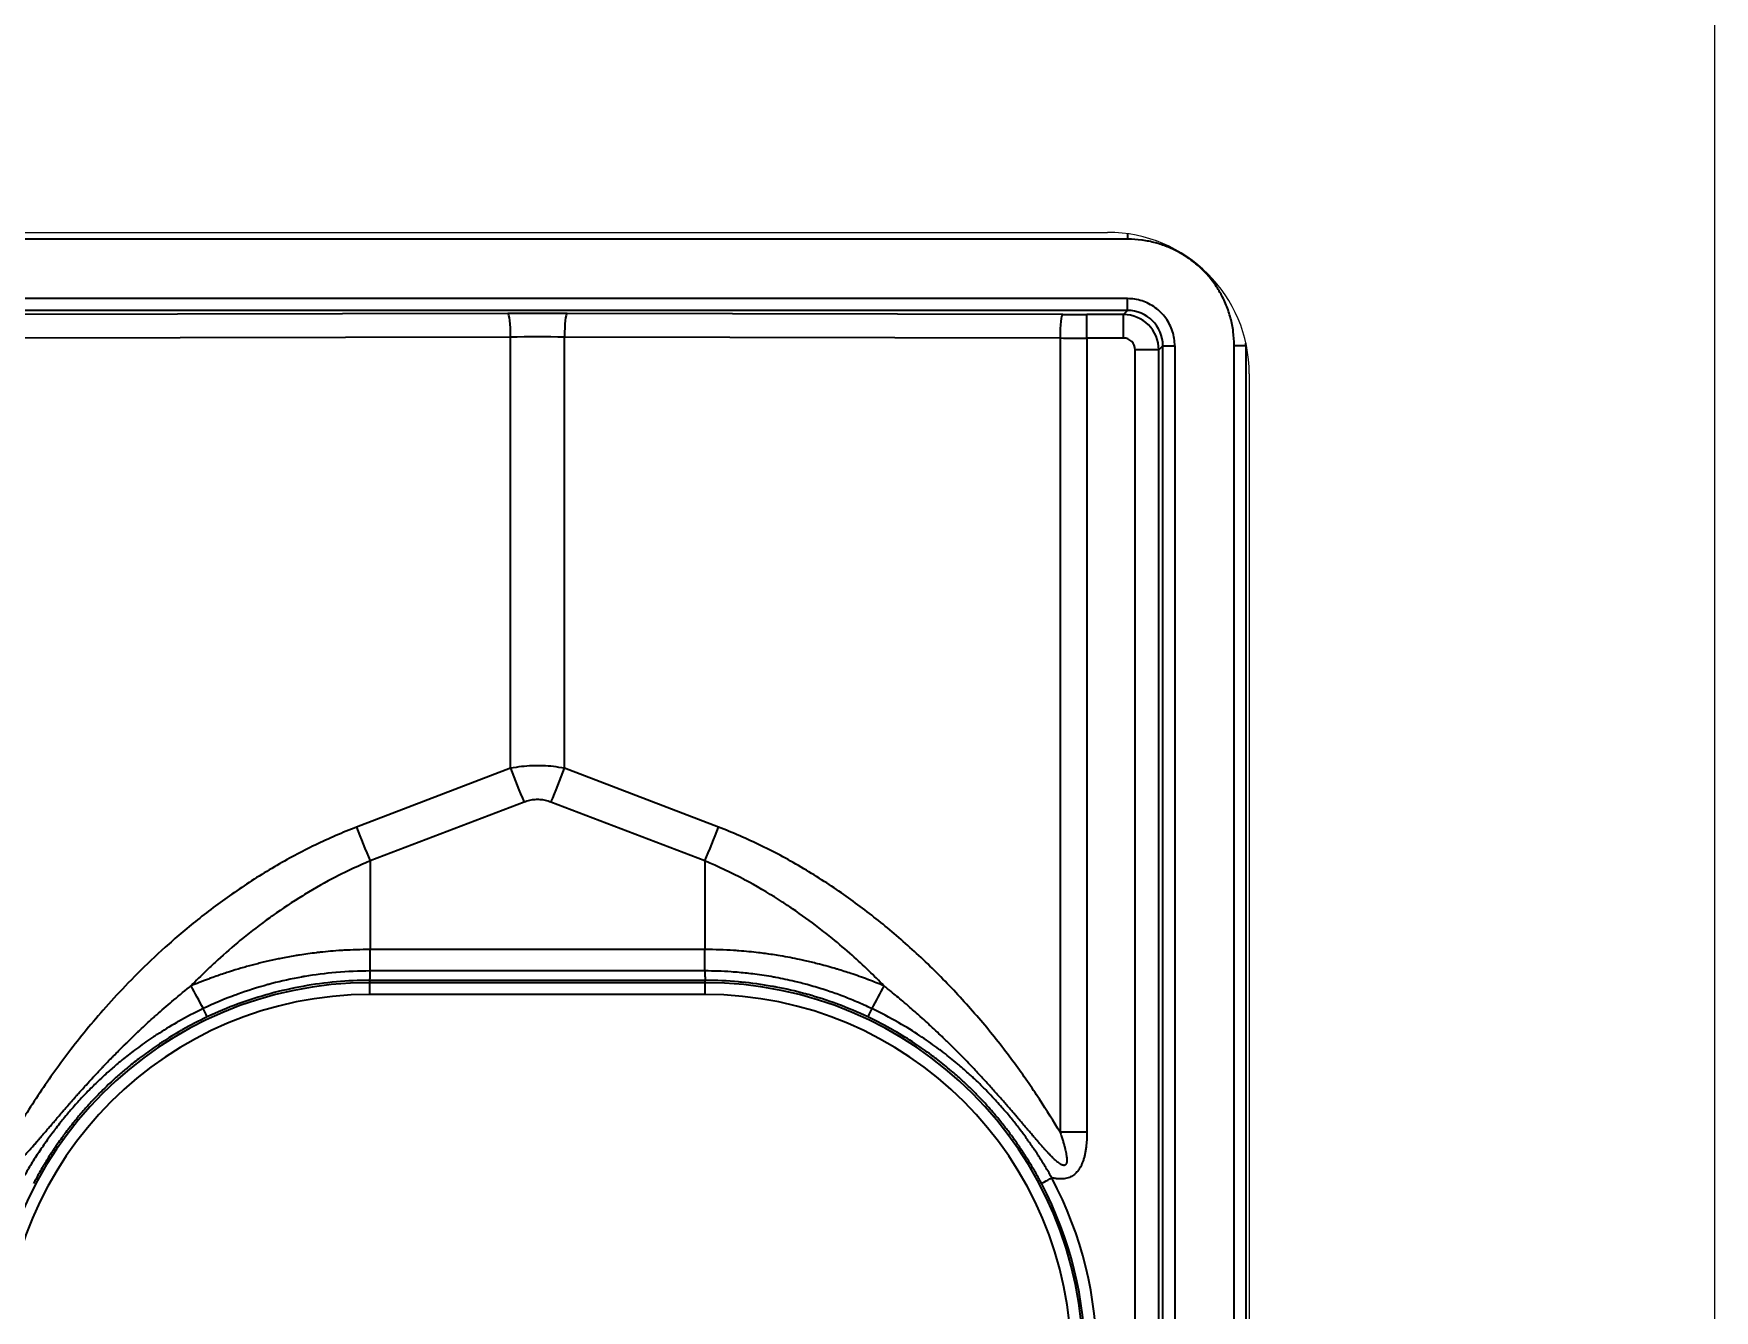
# Model space of a CAD drawing. Header units: millimetres. Extents: x 101 to 3000, y 150 to 4305.
# Drawn here: x 1072.7 to 1143.9, y 3382.3 to 3436.4 of the extents above; entities that cross this region are included whole.
import ezdxf

# ---------------------------------------------------------------- set-up
doc = ezdxf.new("R2010")
doc.units = ezdxf.units.MM
doc.header["$LTSCALE"] = 15
doc.layers.add('_Sichtbarkanten', color=7, linetype='Continuous', lineweight=25)
doc.layers.add('Sichtbar schmal (ISO)', color=7, linetype='Continuous', lineweight=35)

msp = doc.modelspace()

# ---------------------------------------------------------------- linework, layer by layer
at = {"layer": '_Sichtbarkanten'}
for p, q in [((1143.925, 3475.146), (1143.925, 2275.146)), ((1069.925, 3427.946), (1118.225, 3427.946)), ((1124.225, 3421.946), (1124.225, 2328.346))]:
    msp.add_line(p, q, dxfattribs=at)
msp.add_arc((1118.225, 3421.946), 6, 0, 90, dxfattribs=at)
at = {"layer": 'Sichtbar schmal (ISO)'}
for p, q in [((1119.084, 3427.655), (1069.066, 3427.655)), ((1119.084, 3427.655), (1119.084, 3427.884)), ((1119.067, 3425.138), (1069.083, 3425.138)), ((1119.067, 3424.638), (1069.083, 3424.638)), ((1092.82, 3424.507), (1071.829, 3424.465)), ((1116.321, 3424.465), (1095.33, 3424.507)), ((1118.893, 3424.464), (1117.348, 3424.464)), ((1117.348, 3423.469), (1117.348, 3424.464)), ((1119.067, 3424.638), (1118.893, 3424.464)), ((1118.893, 3423.469), (1118.893, 3424.464)), ((1119.067, 3424.638), (1119.067, 3425.138)), ((1092.934, 3423.512), (1071.943, 3423.47)), ((1092.934, 3405.24), (1092.934, 3423.512)), ((1116.207, 3423.47), (1095.216, 3423.512)), ((1095.216, 3405.24), (1095.216, 3423.512)), ((1116.207, 3423.47), (1116.207, 3389.825)), ((1118.893, 3423.469), (1117.348, 3423.469)), ((1117.348, 3423.469), (1117.348, 3389.825)), ((1120.567, 3423.138), (1120.393, 3422.964)), ((1120.567, 2327.155), (1120.567, 3423.138)), ((1120.567, 3423.138), (1121.066, 3423.138)), ((1121.066, 3423.138), (1121.066, 2327.155)), ((1123.584, 2327.137), (1123.584, 3423.156)), ((1123.584, 3423.156), (1124.084, 3423.156)), ((1124.084, 3423.156), (1124.099, 3423.171)), ((1124.084, 3423.156), (1124.084, 2327.137)), ((1119.352, 2972.768), (1119.393, 3422.969)), ((1120.351, 2972.763), (1120.393, 3422.964)), ((1092.934, 3405.24), (1086.414, 3402.748)), ((1101.736, 3402.748), (1095.216, 3405.24)), ((1093.505, 3403.804), (1086.985, 3401.312)), ((1101.165, 3401.312), (1094.646, 3403.804)), ((1086.985, 3401.312), (1086.985, 3397.559)), ((1101.165, 3401.312), (1101.165, 3397.559)), ((1086.985, 3396.652), (1086.985, 3397.559)), ((1101.165, 3397.559), (1086.985, 3397.559)), ((1101.165, 3396.652), (1101.165, 3397.559)), ((1086.975, 3396.155), (1086.975, 3396.253)), ((1101.175, 3396.253), (1086.975, 3396.253)), ((1101.175, 3396.155), (1086.975, 3396.155)), ((1086.975, 3395.655), (1086.975, 3396.155)), ((1101.165, 3396.652), (1086.985, 3396.652)), ((1101.175, 3396.155), (1101.175, 3396.253)), ((1101.175, 3395.655), (1101.175, 3396.155)), ((1101.175, 3395.655), (1086.975, 3395.655))]:
    msp.add_line(p, q, dxfattribs=at)
for centre, radius, start, end in [((1086.975, 3380.146), 16.009, 90, 270), ((1101.175, 3380.146), 16.009, 270, 90), ((1086.975, 3380.146), 15.509, 90, 270), ((1101.175, 3380.146), 15.509, 270, 90)]:
    msp.add_arc(centre, radius, start, end, dxfattribs=at)
for centre, major_axis, ratio, start_param, end_param in [((1094.075, 3424.316), (-10.997, 0), 0.017452, 4.597992, 4.826786), ((1092.82, 3423.507), (-0.002, 1), 0.11413, 4.717362, 6.265617), ((1095.33, 3423.507), (0.002, 1), 0.11413, 0.017568, 1.565823), ((1116.321, 3423.465), (0.002, 1), 0.11413, 0.017568, 1.565823), ((1117.348, 3424.621), (-8.998, 0), 0.017452, 1.456401, 1.570795), ((1118.893, 3422.964), (-0.971, 1.143), 0.999883, 4.008053, 5.578591), ((1119.066, 3423.137), (1.06, 1.062), 0.999375, 5.497067, 7.067391), ((1094.075, 3423.316), (-9.997, 0), 0.01972, 4.597986, 4.826791), ((1117.348, 3423.621), (-9.998, 0), 0.015185, 1.456405, 1.570796), ((1118.893, 3422.969), (0.172, 0.469), 0.999851, 5.06346, 6.634349), ((1119.083, 3423.154), (3.536, 3.536), 0.999756, 5.497939, 5.515799), ((1119.393, 3422.964), (1, 0), 0.005236, 0.017454, 1.570797), ((1093.505, 3405.266), (1.785, -4.67), 0.108522, 4.67649, 4.988987), ((1094.646, 3405.266), (-1.785, -4.67), 0.108522, 1.294198, 1.606695), ((1086.985, 3402.774), (1.785, -4.67), 0.108522, 4.67649, 4.988987), ((1101.165, 3402.774), (-1.785, -4.67), 0.108522, 1.294199, 1.606695), ((1080.929, 3393.133), (4.738, -8.806), 0.002481, 1.789982, 1.903746), ((1086.98, 3396.753), (-0.005, -0.5), 0.011408, 0.017589, 1.3678), ((1107.222, 3393.133), (4.738, 8.806), 0.002481, 1.237848, 1.351611), ((1079.869, 3395.156), (0.214, -0.452), 0.009015, 0.017454, 1.35178), ((1108.281, 3395.156), (-0.214, -0.452), 0.009014, 4.931406, 6.265731), ((1117.348, 3389.773), (-10, 0), 0.005236, 4.712389, 4.826757), ((1115.861, 3387.888), (-0.442, -0.233), 0.00464, 0.017453, 1.568362), ((1101.175, 3380.148), (16.102, 0), 0.999985, 5.798587, 6.768244), ((1101.175, 3380.145), (16.601, 0), 0.999986, 5.798584, 6.76824)]:
    msp.add_ellipse(centre, major_axis=major_axis, ratio=ratio, start_param=start_param, end_param=end_param, dxfattribs=at)
for points, knots in [([(1123.584, 3423.156), (1123.584, 3423.352), (1123.571, 3423.546), (1123.546, 3423.74), (1123.52, 3423.933), (1123.482, 3424.126), (1123.432, 3424.316), (1123.382, 3424.504), (1123.319, 3424.688), (1123.246, 3424.867), (1123.172, 3425.046), (1123.087, 3425.22), (1122.991, 3425.389), (1122.988, 3425.394), (1122.985, 3425.399), (1122.982, 3425.404), (1122.888, 3425.567), (1122.784, 3425.723), (1122.671, 3425.873), (1122.665, 3425.88), (1122.66, 3425.887), (1122.655, 3425.894), (1122.542, 3426.041), (1122.421, 3426.181), (1122.291, 3426.312), (1122.283, 3426.321), (1122.274, 3426.329), (1122.266, 3426.337), (1122.137, 3426.466), (1122.001, 3426.587), (1121.858, 3426.699), (1121.846, 3426.708), (1121.834, 3426.717), (1121.823, 3426.726), (1121.681, 3426.835), (1121.532, 3426.935), (1121.378, 3427.027), (1121.363, 3427.036), (1121.348, 3427.044), (1121.333, 3427.053), (1121.18, 3427.141), (1121.023, 3427.22), (1120.861, 3427.289), (1120.842, 3427.298), (1120.823, 3427.306), (1120.803, 3427.314), (1120.64, 3427.381), (1120.472, 3427.439), (1120.302, 3427.487), (1120.283, 3427.493), (1120.264, 3427.498), (1120.245, 3427.503), (1120.067, 3427.55), (1119.886, 3427.587), (1119.704, 3427.612), (1119.692, 3427.614), (1119.68, 3427.615), (1119.668, 3427.617), (1119.475, 3427.642), (1119.28, 3427.655), (1119.084, 3427.655)], [0, 0, 0, 0, 0.083333, 0.083333, 0.083333, 0.166652, 0.166652, 0.166652, 0.248807, 0.248807, 0.248807, 0.330867, 0.330867, 0.330867, 0.333333, 0.333333, 0.333333, 0.41294, 0.41294, 0.41294, 0.416667, 0.416667, 0.416667, 0.495022, 0.495022, 0.495022, 0.5, 0.5, 0.5, 0.577106, 0.577106, 0.577106, 0.583333, 0.583333, 0.583333, 0.659245, 0.659245, 0.659245, 0.666667, 0.666667, 0.666667, 0.741119, 0.741119, 0.741119, 0.75, 0.75, 0.75, 0.825061, 0.825061, 0.825061, 0.833333, 0.833333, 0.833333, 0.911608, 0.911608, 0.911608, 0.916667, 0.916667, 0.916667, 1, 1, 1, 1]), ([(1121.066, 3423.138), (1121.066, 3423.241), (1121.059, 3423.343), (1121.043, 3423.445), (1121.027, 3423.547), (1121.003, 3423.649), (1120.971, 3423.75), (1120.938, 3423.85), (1120.898, 3423.949), (1120.85, 3424.043), (1120.802, 3424.137), (1120.747, 3424.227), (1120.685, 3424.312), (1120.624, 3424.397), (1120.556, 3424.477), (1120.482, 3424.551), (1120.408, 3424.625), (1120.329, 3424.693), (1120.244, 3424.754), (1120.16, 3424.816), (1120.07, 3424.871), (1119.976, 3424.919), (1119.882, 3424.967), (1119.784, 3425.008), (1119.683, 3425.04), (1119.582, 3425.073), (1119.479, 3425.097), (1119.376, 3425.114), (1119.273, 3425.13), (1119.17, 3425.138), (1119.067, 3425.138)], [0, 0, 0, 0, 0.1, 0.1, 0.1, 0.2, 0.2, 0.2, 0.3, 0.3, 0.3, 0.4, 0.4, 0.4, 0.5, 0.5, 0.5, 0.6, 0.6, 0.6, 0.7, 0.7, 0.7, 0.8, 0.8, 0.8, 0.9, 0.9, 0.9, 1, 1, 1, 1]), ([(1095.216, 3405.24), (1095.06, 3405.27), (1094.906, 3405.293), (1094.753, 3405.311), (1094.6, 3405.328), (1094.45, 3405.339), (1094.3, 3405.345), (1094.15, 3405.35), (1094, 3405.35), (1093.85, 3405.345), (1093.7, 3405.339), (1093.55, 3405.328), (1093.397, 3405.31), (1093.244, 3405.293), (1093.09, 3405.27), (1092.934, 3405.24)], [0.000001, 0.000001, 0.000001, 0.000001, 0.2, 0.2, 0.2, 0.4, 0.4, 0.4, 0.6, 0.6, 0.6, 0.8, 0.8, 0.8, 1, 1, 1, 1]), ([(1094.646, 3403.804), (1094.568, 3403.834), (1094.413, 3403.881), (1094.187, 3403.915), (1093.963, 3403.915), (1093.737, 3403.881), (1093.582, 3403.834), (1093.505, 3403.804)], [0.0000019, 0.0000019, 0.0000019, 0.0000019, 0.2, 0.4, 0.6, 0.8, 1, 1, 1, 1]), ([(1116.207, 3389.825), (1115.944, 3390.268), (1115.656, 3390.735), (1115.335, 3391.223), (1115.014, 3391.712), (1114.661, 3392.223), (1114.274, 3392.749), (1113.887, 3393.275), (1113.465, 3393.817), (1113.018, 3394.353), (1112.571, 3394.89), (1112.099, 3395.421), (1111.615, 3395.932), (1111.131, 3396.442), (1110.635, 3396.932), (1110.134, 3397.395), (1109.632, 3397.859), (1109.126, 3398.296), (1108.615, 3398.709), (1108.105, 3399.122), (1107.59, 3399.511), (1107.048, 3399.89), (1106.507, 3400.269), (1105.939, 3400.638), (1105.353, 3400.986), (1104.766, 3401.335), (1104.16, 3401.662), (1103.555, 3401.957), (1102.95, 3402.252), (1102.346, 3402.515), (1101.736, 3402.748)], [0, 0, 0, 0, 0.1, 0.1, 0.1, 0.2, 0.2, 0.2, 0.3, 0.3, 0.3, 0.4, 0.4, 0.4, 0.5, 0.5, 0.5, 0.6, 0.6, 0.6, 0.7, 0.7, 0.7, 0.8, 0.8, 0.8, 0.9, 0.9, 0.9, 1, 1, 1, 1]), ([(1086.985, 3401.312), (1086.518, 3401.118), (1086.052, 3400.901), (1085.59, 3400.665), (1085.575, 3400.657), (1085.561, 3400.65), (1085.546, 3400.642), (1085.099, 3400.412), (1084.654, 3400.163), (1084.212, 3399.893), (1084.184, 3399.876), (1084.156, 3399.859), (1084.128, 3399.841), (1083.699, 3399.578), (1083.273, 3399.296), (1082.859, 3399.001), (1082.816, 3398.971), (1082.774, 3398.94), (1082.732, 3398.91), (1082.334, 3398.624), (1081.948, 3398.326), (1081.578, 3398.024), (1081.508, 3397.966), (1081.437, 3397.909), (1081.368, 3397.851), (1081.036, 3397.573), (1080.719, 3397.293), (1080.418, 3397.016), (1080.293, 3396.9), (1080.17, 3396.784), (1080.05, 3396.669), (1079.823, 3396.451), (1079.607, 3396.236), (1079.401, 3396.023)], [0, 0, 0, 0, 0.166667, 0.166667, 0.166667, 0.171887, 0.171887, 0.171887, 0.333333, 0.333333, 0.333333, 0.343603, 0.343603, 0.343603, 0.5, 0.5, 0.5, 0.515973, 0.515973, 0.515973, 0.666667, 0.666667, 0.666667, 0.695485, 0.695485, 0.695485, 0.833333, 0.833333, 0.833333, 0.891043, 0.891043, 0.891043, 1, 1, 1, 1]), ([(1108.749, 3396.023), (1108.54, 3396.239), (1108.327, 3396.45), (1108.112, 3396.657), (1107.877, 3396.883), (1107.64, 3397.103), (1107.401, 3397.317), (1107.126, 3397.562), (1106.849, 3397.798), (1106.566, 3398.029), (1106.378, 3398.182), (1106.187, 3398.334), (1105.992, 3398.483), (1105.632, 3398.759), (1105.257, 3399.031), (1104.872, 3399.292), (1104.735, 3399.385), (1104.597, 3399.477), (1104.457, 3399.567), (1103.994, 3399.867), (1103.518, 3400.151), (1103.039, 3400.412), (1102.967, 3400.451), (1102.895, 3400.49), (1102.823, 3400.528), (1102.271, 3400.82), (1101.72, 3401.081), (1101.165, 3401.312)], [0, 0, 0, 0, 0.09557, 0.09557, 0.09557, 0.2, 0.2, 0.2, 0.320121, 0.320121, 0.320121, 0.4, 0.4, 0.4, 0.54758, 0.54758, 0.54758, 0.6, 0.6, 0.6, 0.773846, 0.773846, 0.773846, 0.8, 0.8, 0.8, 1, 1, 1, 1]), ([(1086.985, 3397.559), (1086.591, 3397.559), (1086.218, 3397.547), (1085.869, 3397.527), (1085.836, 3397.525), (1085.803, 3397.523), (1085.77, 3397.521), (1085.455, 3397.501), (1085.16, 3397.474), (1084.881, 3397.443), (1084.826, 3397.437), (1084.772, 3397.431), (1084.718, 3397.425), (1084.467, 3397.395), (1084.228, 3397.362), (1084, 3397.326), (1083.932, 3397.315), (1083.864, 3397.304), (1083.798, 3397.293), (1083.592, 3397.258), (1083.394, 3397.222), (1083.203, 3397.184), (1083.127, 3397.168), (1083.051, 3397.153), (1082.977, 3397.137), (1082.8, 3397.1), (1082.629, 3397.061), (1082.461, 3397.02), (1082.381, 3397.001), (1082.302, 3396.982), (1082.224, 3396.962), (1082.064, 3396.921), (1081.908, 3396.879), (1081.752, 3396.836), (1081.67, 3396.813), (1081.589, 3396.79), (1081.508, 3396.766), (1081.349, 3396.72), (1081.191, 3396.671), (1081.033, 3396.621), (1080.956, 3396.596), (1080.878, 3396.57), (1080.8, 3396.545), (1080.62, 3396.485), (1080.44, 3396.422), (1080.261, 3396.357), (1080.206, 3396.337), (1080.151, 3396.317), (1080.097, 3396.296), (1079.863, 3396.209), (1079.631, 3396.118), (1079.401, 3396.023)], [0, 0, 0, 0, 0.101424, 0.101424, 0.101424, 0.111111, 0.111111, 0.111111, 0.204024, 0.204024, 0.204024, 0.222222, 0.222222, 0.222222, 0.307709, 0.307709, 0.307709, 0.333333, 0.333333, 0.333333, 0.41272, 0.41272, 0.41272, 0.444444, 0.444444, 0.444444, 0.519736, 0.519736, 0.519736, 0.555556, 0.555556, 0.555556, 0.628503, 0.628503, 0.628503, 0.666667, 0.666667, 0.666667, 0.741124, 0.741124, 0.741124, 0.777778, 0.777778, 0.777778, 0.862822, 0.862822, 0.862822, 0.888889, 0.888889, 0.888889, 1, 1, 1, 1]), ([(1108.749, 3396.023), (1108.534, 3396.111), (1108.318, 3396.197), (1108.1, 3396.279), (1108.085, 3396.284), (1108.07, 3396.29), (1108.055, 3396.296), (1107.822, 3396.383), (1107.588, 3396.465), (1107.353, 3396.544), (1107.163, 3396.607), (1106.973, 3396.667), (1106.782, 3396.725), (1106.737, 3396.738), (1106.692, 3396.752), (1106.647, 3396.765), (1106.411, 3396.834), (1106.174, 3396.899), (1105.932, 3396.96), (1105.764, 3397.003), (1105.594, 3397.044), (1105.418, 3397.083), (1105.339, 3397.101), (1105.26, 3397.119), (1105.179, 3397.136), (1104.918, 3397.191), (1104.646, 3397.244), (1104.357, 3397.292), (1104.248, 3397.31), (1104.137, 3397.328), (1104.023, 3397.345), (1103.834, 3397.374), (1103.639, 3397.4), (1103.435, 3397.424), (1103.173, 3397.456), (1102.897, 3397.483), (1102.604, 3397.505), (1102.531, 3397.511), (1102.457, 3397.516), (1102.382, 3397.521), (1102.004, 3397.545), (1101.598, 3397.559), (1101.165, 3397.559)], [0, 0, 0, 0, 0.103899, 0.103899, 0.103899, 0.111111, 0.111111, 0.111111, 0.222222, 0.222222, 0.222222, 0.312072, 0.312072, 0.312072, 0.333333, 0.333333, 0.333333, 0.444444, 0.444444, 0.444444, 0.521055, 0.521055, 0.521055, 0.555556, 0.555556, 0.555556, 0.666667, 0.666667, 0.666667, 0.708591, 0.708591, 0.708591, 0.777778, 0.777778, 0.777778, 0.866775, 0.866775, 0.866775, 0.888889, 0.888889, 0.888889, 1, 1, 1, 1]), ([(1071.943, 3389.825), (1071.921, 3389.76), (1071.899, 3389.698), (1071.879, 3389.638), (1071.859, 3389.578), (1071.841, 3389.521), (1071.824, 3389.466), (1071.807, 3389.41), (1071.791, 3389.358), (1071.777, 3389.307), (1071.776, 3389.304), (1071.775, 3389.3), (1071.774, 3389.297), (1071.761, 3389.25), (1071.749, 3389.205), (1071.738, 3389.161), (1071.737, 3389.157), (1071.736, 3389.153), (1071.735, 3389.149), (1071.724, 3389.107), (1071.715, 3389.067), (1071.707, 3389.029), (1071.706, 3389.024), (1071.705, 3389.02), (1071.704, 3389.015), (1071.696, 3388.978), (1071.689, 3388.943), (1071.682, 3388.909), (1071.682, 3388.904), (1071.681, 3388.899), (1071.68, 3388.894), (1071.674, 3388.862), (1071.67, 3388.831), (1071.666, 3388.802), (1071.665, 3388.797), (1071.664, 3388.792), (1071.664, 3388.787), (1071.66, 3388.759), (1071.658, 3388.732), (1071.656, 3388.707), (1071.656, 3388.702), (1071.655, 3388.697), (1071.655, 3388.692), (1071.654, 3388.668), (1071.653, 3388.646), (1071.654, 3388.625), (1071.654, 3388.62), (1071.654, 3388.615), (1071.654, 3388.611), (1071.655, 3388.591), (1071.657, 3388.573), (1071.659, 3388.557), (1071.66, 3388.552), (1071.66, 3388.548), (1071.661, 3388.544), (1071.664, 3388.529), (1071.667, 3388.515), (1071.671, 3388.503), (1071.672, 3388.499), (1071.674, 3388.495), (1071.675, 3388.492), (1071.679, 3388.481), (1071.684, 3388.471), (1071.689, 3388.463), (1071.691, 3388.46), (1071.693, 3388.457), (1071.695, 3388.455), (1071.701, 3388.447), (1071.707, 3388.441), (1071.713, 3388.436), (1071.722, 3388.429), (1071.732, 3388.423), (1071.744, 3388.42), (1071.747, 3388.419), (1071.751, 3388.418), (1071.755, 3388.417), (1071.763, 3388.416), (1071.773, 3388.415), (1071.783, 3388.416), (1071.788, 3388.416), (1071.793, 3388.417), (1071.799, 3388.418), (1071.809, 3388.419), (1071.821, 3388.422), (1071.834, 3388.426), (1071.84, 3388.428), (1071.847, 3388.431), (1071.854, 3388.434), (1071.867, 3388.439), (1071.881, 3388.446), (1071.895, 3388.453), (1071.903, 3388.458), (1071.912, 3388.463), (1071.92, 3388.468), (1071.935, 3388.477), (1071.95, 3388.487), (1071.966, 3388.498), (1071.976, 3388.505), (1071.987, 3388.512), (1071.997, 3388.52), (1072.013, 3388.532), (1072.03, 3388.545), (1072.048, 3388.559), (1072.06, 3388.569), (1072.072, 3388.579), (1072.084, 3388.589), (1072.102, 3388.604), (1072.12, 3388.62), (1072.138, 3388.637), (1072.152, 3388.65), (1072.166, 3388.663), (1072.181, 3388.676), (1072.199, 3388.694), (1072.218, 3388.712), (1072.238, 3388.731), (1072.254, 3388.746), (1072.27, 3388.762), (1072.286, 3388.779), (1072.305, 3388.798), (1072.325, 3388.818), (1072.345, 3388.838), (1072.363, 3388.857), (1072.381, 3388.876), (1072.399, 3388.895), (1072.419, 3388.916), (1072.439, 3388.937), (1072.46, 3388.959), (1072.48, 3388.981), (1072.5, 3389.002), (1072.521, 3389.025), (1072.541, 3389.047), (1072.562, 3389.07), (1072.583, 3389.093), (1072.605, 3389.118), (1072.628, 3389.144), (1072.652, 3389.17), (1072.673, 3389.194), (1072.694, 3389.218), (1072.716, 3389.243), (1072.741, 3389.271), (1072.767, 3389.3), (1072.794, 3389.331), (1072.815, 3389.356), (1072.838, 3389.381), (1072.86, 3389.407), (1072.889, 3389.44), (1072.918, 3389.474), (1072.948, 3389.509), (1072.971, 3389.535), (1072.994, 3389.562), (1073.018, 3389.589), (1073.05, 3389.627), (1073.083, 3389.666), (1073.117, 3389.705), (1073.141, 3389.733), (1073.165, 3389.761), (1073.189, 3389.79), (1073.226, 3389.833), (1073.263, 3389.877), (1073.302, 3389.922), (1073.327, 3389.951), (1073.351, 3389.98), (1073.377, 3390.009), (1073.418, 3390.058), (1073.461, 3390.108), (1073.505, 3390.16), (1073.53, 3390.189), (1073.556, 3390.22), (1073.582, 3390.25), (1073.629, 3390.305), (1073.677, 3390.362), (1073.727, 3390.421), (1073.753, 3390.451), (1073.78, 3390.482), (1073.807, 3390.514), (1073.86, 3390.576), (1073.916, 3390.64), (1073.973, 3390.707), (1074, 3390.738), (1074.027, 3390.77), (1074.055, 3390.802), (1074.116, 3390.873), (1074.179, 3390.945), (1074.244, 3391.02), (1074.272, 3391.052), (1074.301, 3391.085), (1074.329, 3391.117), (1074.399, 3391.197), (1074.471, 3391.279), (1074.545, 3391.363), (1074.574, 3391.395), (1074.603, 3391.428), (1074.632, 3391.461), (1074.711, 3391.549), (1074.793, 3391.641), (1074.877, 3391.734), (1074.906, 3391.767), (1074.936, 3391.799), (1074.965, 3391.832), (1075.054, 3391.93), (1075.146, 3392.031), (1075.242, 3392.134), (1075.271, 3392.166), (1075.301, 3392.198), (1075.33, 3392.23), (1075.431, 3392.338), (1075.535, 3392.449), (1075.644, 3392.564), (1075.673, 3392.595), (1075.703, 3392.626), (1075.732, 3392.657), (1075.847, 3392.777), (1075.965, 3392.9), (1076.09, 3393.027), (1076.119, 3393.057), (1076.149, 3393.087), (1076.179, 3393.118), (1076.309, 3393.25), (1076.446, 3393.387), (1076.589, 3393.529), (1076.618, 3393.558), (1076.648, 3393.586), (1076.677, 3393.615), (1076.827, 3393.763), (1076.985, 3393.915), (1077.152, 3394.072), (1077.18, 3394.099), (1077.209, 3394.126), (1077.238, 3394.153), (1077.411, 3394.316), (1077.594, 3394.485), (1077.787, 3394.659), (1077.815, 3394.683), (1077.842, 3394.708), (1077.87, 3394.733), (1078.071, 3394.913), (1078.283, 3395.098), (1078.509, 3395.29), (1078.534, 3395.312), (1078.56, 3395.334), (1078.586, 3395.356), (1078.82, 3395.554), (1079.068, 3395.758), (1079.331, 3395.967), (1079.354, 3395.986), (1079.377, 3396.004), (1079.401, 3396.023)], [0, 0, 0, 0, 0.0232558, 0.0232558, 0.0232558, 0.0465116, 0.0465116, 0.0465116, 0.0697674, 0.0697674, 0.0697674, 0.0712958, 0.0712958, 0.0712958, 0.0930233, 0.0930233, 0.0930233, 0.0950612, 0.0950612, 0.0950612, 0.1162791, 0.1162791, 0.1162791, 0.1188276, 0.1188276, 0.1188276, 0.1395349, 0.1395349, 0.1395349, 0.1425934, 0.1425934, 0.1425934, 0.1627907, 0.1627907, 0.1627907, 0.1663565, 0.1663565, 0.1663565, 0.1860465, 0.1860465, 0.1860465, 0.1901189, 0.1901189, 0.1901189, 0.2093023, 0.2093023, 0.2093023, 0.2138833, 0.2138833, 0.2138833, 0.2325581, 0.2325581, 0.2325581, 0.2376573, 0.2376573, 0.2376573, 0.255814, 0.255814, 0.255814, 0.2614295, 0.2614295, 0.2614295, 0.2790698, 0.2790698, 0.2790698, 0.2852211, 0.2852211, 0.2852211, 0.3023256, 0.3023256, 0.3023256, 0.3255814, 0.3255814, 0.3255814, 0.3327005, 0.3327005, 0.3327005, 0.3488372, 0.3488372, 0.3488372, 0.3564678, 0.3564678, 0.3564678, 0.372093, 0.372093, 0.372093, 0.3802444, 0.3802444, 0.3802444, 0.3953488, 0.3953488, 0.3953488, 0.4040129, 0.4040129, 0.4040129, 0.4186047, 0.4186047, 0.4186047, 0.4277679, 0.4277679, 0.4277679, 0.4418605, 0.4418605, 0.4418605, 0.4515297, 0.4515297, 0.4515297, 0.4651163, 0.4651163, 0.4651163, 0.4753008, 0.4753008, 0.4753008, 0.4883721, 0.4883721, 0.4883721, 0.4990734, 0.4990734, 0.4990734, 0.5116279, 0.5116279, 0.5116279, 0.5228371, 0.5228371, 0.5228371, 0.5348837, 0.5348837, 0.5348837, 0.5465964, 0.5465964, 0.5465964, 0.5581395, 0.5581395, 0.5581395, 0.5703613, 0.5703613, 0.5703613, 0.5813953, 0.5813953, 0.5813953, 0.5941258, 0.5941258, 0.5941258, 0.6046512, 0.6046512, 0.6046512, 0.6178904, 0.6178904, 0.6178904, 0.627907, 0.627907, 0.627907, 0.6416562, 0.6416562, 0.6416562, 0.6511628, 0.6511628, 0.6511628, 0.6654222, 0.6654222, 0.6654222, 0.6744186, 0.6744186, 0.6744186, 0.6891857, 0.6891857, 0.6891857, 0.6976744, 0.6976744, 0.6976744, 0.7129499, 0.7129499, 0.7129499, 0.7209302, 0.7209302, 0.7209302, 0.7367142, 0.7367142, 0.7367142, 0.744186, 0.744186, 0.744186, 0.7604786, 0.7604786, 0.7604786, 0.7674419, 0.7674419, 0.7674419, 0.7842469, 0.7842469, 0.7842469, 0.7906977, 0.7906977, 0.7906977, 0.8080146, 0.8080146, 0.8080146, 0.8139535, 0.8139535, 0.8139535, 0.8317762, 0.8317762, 0.8317762, 0.8372093, 0.8372093, 0.8372093, 0.8555376, 0.8555376, 0.8555376, 0.8604651, 0.8604651, 0.8604651, 0.8793032, 0.8793032, 0.8793032, 0.8837209, 0.8837209, 0.8837209, 0.9030686, 0.9030686, 0.9030686, 0.9069767, 0.9069767, 0.9069767, 0.9268348, 0.9268348, 0.9268348, 0.9302326, 0.9302326, 0.9302326, 0.9505991, 0.9505991, 0.9505991, 0.9534884, 0.9534884, 0.9534884, 0.974368, 0.974368, 0.974368, 0.9767442, 0.9767442, 0.9767442, 0.9981205, 0.9981205, 0.9981205, 0.9999998, 0.9999998, 0.9999998, 0.9999998]), ([(1086.985, 3396.652), (1086.507, 3396.652), (1086.028, 3396.631), (1085.55, 3396.59), (1085.543, 3396.589), (1085.535, 3396.588), (1085.528, 3396.588), (1085.089, 3396.549), (1084.65, 3396.492), (1084.214, 3396.418), (1084.169, 3396.41), (1084.124, 3396.402), (1084.078, 3396.394), (1083.656, 3396.319), (1083.237, 3396.227), (1082.823, 3396.118), (1082.766, 3396.104), (1082.709, 3396.088), (1082.652, 3396.073), (1082.221, 3395.955), (1081.794, 3395.82), (1081.375, 3395.668), (1081.337, 3395.654), (1081.3, 3395.64), (1081.262, 3395.627), (1080.806, 3395.458), (1080.358, 3395.268), (1079.92, 3395.06)], [0, 0, 0, 0, 0.1969804, 0.1969804, 0.1969804, 0.2, 0.2, 0.2, 0.3811029, 0.3811029, 0.3811029, 0.4, 0.4, 0.4, 0.5758954, 0.5758954, 0.5758954, 0.6, 0.6, 0.6, 0.7836256, 0.7836256, 0.7836256, 0.8, 0.8, 0.8, 0.9999993, 0.9999993, 0.9999993, 0.9999993]), ([(1086.975, 3396.253), (1086.502, 3396.253), (1086.028, 3396.232), (1085.555, 3396.19), (1085.082, 3396.148), (1084.609, 3396.085), (1084.141, 3396.001), (1083.673, 3395.918), (1083.209, 3395.813), (1082.751, 3395.689), (1082.292, 3395.564), (1081.839, 3395.419), (1081.394, 3395.255), (1080.949, 3395.091), (1080.512, 3394.907), (1080.083, 3394.704)], [0, 0, 0, 0, 0.2, 0.2, 0.2, 0.4, 0.4, 0.4, 0.6, 0.6, 0.6, 0.8, 0.8, 0.8, 1, 1, 1, 1]), ([(1108.23, 3395.06), (1108.02, 3395.16), (1107.806, 3395.256), (1107.591, 3395.347), (1107.385, 3395.435), (1107.177, 3395.518), (1106.967, 3395.597), (1106.941, 3395.607), (1106.914, 3395.617), (1106.888, 3395.627), (1106.703, 3395.695), (1106.517, 3395.76), (1106.331, 3395.822), (1106.112, 3395.894), (1105.892, 3395.962), (1105.67, 3396.025), (1105.613, 3396.041), (1105.555, 3396.057), (1105.498, 3396.073), (1105.319, 3396.122), (1105.14, 3396.167), (1104.96, 3396.21), (1104.698, 3396.272), (1104.434, 3396.327), (1104.169, 3396.377), (1104.137, 3396.383), (1104.104, 3396.389), (1104.072, 3396.394), (1103.809, 3396.441), (1103.544, 3396.482), (1103.279, 3396.516), (1103.06, 3396.545), (1102.841, 3396.568), (1102.622, 3396.588), (1102.508, 3396.598), (1102.393, 3396.607), (1102.279, 3396.615), (1101.908, 3396.64), (1101.536, 3396.652), (1101.165, 3396.652)], [0.0000004, 0.0000004, 0.0000004, 0.0000004, 0.0961533, 0.0961533, 0.0961533, 0.1883752, 0.1883752, 0.1883752, 0.2, 0.2, 0.2, 0.2808648, 0.2808648, 0.2808648, 0.3754396, 0.3754396, 0.3754396, 0.4, 0.4, 0.4, 0.4759439, 0.4759439, 0.4759439, 0.5864531, 0.5864531, 0.5864531, 0.6, 0.6, 0.6, 0.7096842, 0.7096842, 0.7096842, 0.8, 0.8, 0.8, 0.8471208, 0.8471208, 0.8471208, 1, 1, 1, 1]), ([(1101.165, 3396.652), (1101.166, 3396.608), (1101.167, 3396.565), (1101.167, 3396.525), (1101.168, 3396.485), (1101.169, 3396.447), (1101.169, 3396.414), (1101.17, 3396.396), (1101.17, 3396.38), (1101.17, 3396.364), (1101.171, 3396.351), (1101.171, 3396.339), (1101.171, 3396.328), (1101.172, 3396.304), (1101.173, 3396.286), (1101.173, 3396.273), (1101.174, 3396.26), (1101.174, 3396.253), (1101.175, 3396.253)], [0, 0, 0, 0, 0.2, 0.2, 0.2, 0.4, 0.4, 0.4, 0.507697, 0.507697, 0.507697, 0.6, 0.6, 0.6, 0.8, 0.8, 0.8, 1, 1, 1, 1]), ([(1108.067, 3394.704), (1107.647, 3394.903), (1107.218, 3395.083), (1106.782, 3395.245), (1106.773, 3395.249), (1106.765, 3395.252), (1106.756, 3395.255), (1106.354, 3395.403), (1105.947, 3395.536), (1105.535, 3395.651), (1105.49, 3395.664), (1105.445, 3395.677), (1105.399, 3395.689), (1104.998, 3395.798), (1104.593, 3395.891), (1104.184, 3395.969), (1104.126, 3395.98), (1104.067, 3395.991), (1104.009, 3396.001), (1103.581, 3396.078), (1103.149, 3396.137), (1102.717, 3396.179), (1102.676, 3396.183), (1102.636, 3396.186), (1102.595, 3396.19), (1102.122, 3396.232), (1101.648, 3396.253), (1101.175, 3396.253)], [0, 0, 0, 0, 0.19602, 0.19602, 0.19602, 0.2, 0.2, 0.2, 0.380301, 0.380301, 0.380301, 0.4, 0.4, 0.4, 0.575037, 0.575037, 0.575037, 0.6, 0.6, 0.6, 0.78281, 0.78281, 0.78281, 0.8, 0.8, 0.8, 1, 1, 1, 1]), ([(1116.207, 3389.825), (1116.229, 3389.762), (1116.25, 3389.701), (1116.269, 3389.643), (1116.289, 3389.584), (1116.306, 3389.529), (1116.323, 3389.475), (1116.34, 3389.422), (1116.355, 3389.371), (1116.369, 3389.321), (1116.383, 3389.272), (1116.396, 3389.225), (1116.407, 3389.18), (1116.419, 3389.134), (1116.43, 3389.091), (1116.439, 3389.05), (1116.448, 3389.009), (1116.456, 3388.97), (1116.463, 3388.933), (1116.464, 3388.929), (1116.465, 3388.926), (1116.465, 3388.923), (1116.471, 3388.889), (1116.477, 3388.857), (1116.481, 3388.827), (1116.482, 3388.823), (1116.482, 3388.82), (1116.483, 3388.816), (1116.487, 3388.787), (1116.49, 3388.759), (1116.492, 3388.732), (1116.492, 3388.729), (1116.493, 3388.725), (1116.493, 3388.722), (1116.495, 3388.696), (1116.496, 3388.672), (1116.496, 3388.65), (1116.496, 3388.646), (1116.496, 3388.643), (1116.496, 3388.64), (1116.496, 3388.618), (1116.496, 3388.598), (1116.494, 3388.58), (1116.492, 3388.559), (1116.489, 3388.54), (1116.485, 3388.524), (1116.481, 3388.507), (1116.476, 3388.493), (1116.47, 3388.48), (1116.464, 3388.467), (1116.458, 3388.457), (1116.45, 3388.448), (1116.442, 3388.439), (1116.433, 3388.432), (1116.423, 3388.427), (1116.413, 3388.421), (1116.401, 3388.418), (1116.388, 3388.416), (1116.375, 3388.415), (1116.36, 3388.416), (1116.344, 3388.419), (1116.339, 3388.42), (1116.335, 3388.421), (1116.331, 3388.422), (1116.318, 3388.426), (1116.303, 3388.431), (1116.287, 3388.438), (1116.282, 3388.44), (1116.276, 3388.443), (1116.271, 3388.445), (1116.254, 3388.453), (1116.237, 3388.463), (1116.218, 3388.475), (1116.212, 3388.479), (1116.205, 3388.484), (1116.198, 3388.488), (1116.178, 3388.501), (1116.158, 3388.516), (1116.137, 3388.532), (1116.128, 3388.538), (1116.12, 3388.545), (1116.111, 3388.552), (1116.089, 3388.57), (1116.066, 3388.589), (1116.043, 3388.61), (1116.033, 3388.618), (1116.022, 3388.627), (1116.012, 3388.637), (1115.988, 3388.658), (1115.963, 3388.682), (1115.938, 3388.706), (1115.926, 3388.717), (1115.915, 3388.728), (1115.903, 3388.74), (1115.877, 3388.765), (1115.851, 3388.791), (1115.824, 3388.819), (1115.811, 3388.832), (1115.798, 3388.846), (1115.785, 3388.86), (1115.757, 3388.888), (1115.73, 3388.917), (1115.701, 3388.948), (1115.687, 3388.963), (1115.672, 3388.979), (1115.657, 3388.995), (1115.628, 3389.026), (1115.599, 3389.058), (1115.569, 3389.092), (1115.552, 3389.11), (1115.536, 3389.129), (1115.519, 3389.147), (1115.488, 3389.181), (1115.457, 3389.216), (1115.425, 3389.253), (1115.406, 3389.274), (1115.388, 3389.295), (1115.368, 3389.317), (1115.336, 3389.354), (1115.303, 3389.392), (1115.268, 3389.432), (1115.247, 3389.456), (1115.226, 3389.481), (1115.204, 3389.507), (1115.169, 3389.547), (1115.134, 3389.588), (1115.097, 3389.63), (1115.073, 3389.659), (1115.049, 3389.687), (1115.024, 3389.716), (1114.987, 3389.76), (1114.949, 3389.804), (1114.909, 3389.85), (1114.882, 3389.882), (1114.854, 3389.915), (1114.826, 3389.948), (1114.786, 3389.995), (1114.745, 3390.043), (1114.703, 3390.092), (1114.672, 3390.129), (1114.64, 3390.166), (1114.608, 3390.204), (1114.565, 3390.254), (1114.521, 3390.305), (1114.476, 3390.358), (1114.441, 3390.4), (1114.405, 3390.442), (1114.367, 3390.485), (1114.322, 3390.539), (1114.275, 3390.594), (1114.226, 3390.65), (1114.186, 3390.697), (1114.144, 3390.745), (1114.102, 3390.794), (1114.052, 3390.851), (1114.002, 3390.91), (1113.95, 3390.97), (1113.904, 3391.023), (1113.856, 3391.077), (1113.808, 3391.133), (1113.754, 3391.193), (1113.7, 3391.255), (1113.644, 3391.319), (1113.591, 3391.378), (1113.537, 3391.439), (1113.481, 3391.502), (1113.424, 3391.566), (1113.366, 3391.632), (1113.305, 3391.699), (1113.245, 3391.766), (1113.183, 3391.834), (1113.119, 3391.904), (1113.058, 3391.972), (1112.995, 3392.041), (1112.93, 3392.111), (1112.861, 3392.186), (1112.79, 3392.262), (1112.717, 3392.34), (1112.651, 3392.411), (1112.582, 3392.484), (1112.512, 3392.558), (1112.434, 3392.641), (1112.353, 3392.726), (1112.269, 3392.812), (1112.197, 3392.887), (1112.124, 3392.963), (1112.048, 3393.04), (1111.958, 3393.132), (1111.865, 3393.226), (1111.769, 3393.322), (1111.691, 3393.4), (1111.612, 3393.479), (1111.53, 3393.559), (1111.427, 3393.661), (1111.32, 3393.765), (1111.209, 3393.871), (1111.125, 3393.952), (1111.038, 3394.035), (1110.949, 3394.119), (1110.829, 3394.231), (1110.705, 3394.347), (1110.576, 3394.465), (1110.483, 3394.55), (1110.388, 3394.637), (1110.289, 3394.725), (1110.149, 3394.85), (1110.003, 3394.979), (1109.853, 3395.108), (1109.751, 3395.197), (1109.647, 3395.285), (1109.543, 3395.374), (1109.383, 3395.509), (1109.221, 3395.643), (1109.056, 3395.777), (1108.955, 3395.859), (1108.853, 3395.941), (1108.749, 3396.023)], [0, 0, 0, 0, 0.02381, 0.02381, 0.02381, 0.047619, 0.047619, 0.047619, 0.071429, 0.071429, 0.071429, 0.095238, 0.095238, 0.095238, 0.119048, 0.119048, 0.119048, 0.142857, 0.142857, 0.142857, 0.144992, 0.144992, 0.144992, 0.166667, 0.166667, 0.166667, 0.169155, 0.169155, 0.169155, 0.190476, 0.190476, 0.190476, 0.193319, 0.193319, 0.193319, 0.214286, 0.214286, 0.214286, 0.217484, 0.217484, 0.217484, 0.238095, 0.238095, 0.238095, 0.261905, 0.261905, 0.261905, 0.285714, 0.285714, 0.285714, 0.309524, 0.309524, 0.309524, 0.333333, 0.333333, 0.333333, 0.357143, 0.357143, 0.357143, 0.380952, 0.380952, 0.380952, 0.386647, 0.386647, 0.386647, 0.404762, 0.404762, 0.404762, 0.410817, 0.410817, 0.410817, 0.428571, 0.428571, 0.428571, 0.434966, 0.434966, 0.434966, 0.452381, 0.452381, 0.452381, 0.459122, 0.459122, 0.459122, 0.47619, 0.47619, 0.47619, 0.483298, 0.483298, 0.483298, 0.5, 0.5, 0.5, 0.50747, 0.50747, 0.50747, 0.52381, 0.52381, 0.52381, 0.531636, 0.531636, 0.531636, 0.547619, 0.547619, 0.547619, 0.5558, 0.5558, 0.5558, 0.571429, 0.571429, 0.571429, 0.579963, 0.579963, 0.579963, 0.595238, 0.595238, 0.595238, 0.604127, 0.604127, 0.604127, 0.619048, 0.619048, 0.619048, 0.628291, 0.628291, 0.628291, 0.642857, 0.642857, 0.642857, 0.652457, 0.652457, 0.652457, 0.666667, 0.666667, 0.666667, 0.676622, 0.676622, 0.676622, 0.690476, 0.690476, 0.690476, 0.700787, 0.700787, 0.700787, 0.714286, 0.714286, 0.714286, 0.724951, 0.724951, 0.724951, 0.738095, 0.738095, 0.738095, 0.749116, 0.749116, 0.749116, 0.761905, 0.761905, 0.761905, 0.77328, 0.77328, 0.77328, 0.785714, 0.785714, 0.785714, 0.797446, 0.797446, 0.797446, 0.809524, 0.809524, 0.809524, 0.821611, 0.821611, 0.821611, 0.833333, 0.833333, 0.833333, 0.845775, 0.845775, 0.845775, 0.857143, 0.857143, 0.857143, 0.86994, 0.86994, 0.86994, 0.880952, 0.880952, 0.880952, 0.894108, 0.894108, 0.894108, 0.904762, 0.904762, 0.904762, 0.918273, 0.918273, 0.918273, 0.928571, 0.928571, 0.928571, 0.942415, 0.942415, 0.942415, 0.952381, 0.952381, 0.952381, 0.966525, 0.966525, 0.966525, 0.97619, 0.97619, 0.97619, 0.990952, 0.990952, 0.990952, 1, 1, 1, 1]), ([(1079.92, 3395.06), (1079.544, 3394.881), (1079.193, 3394.696), (1078.866, 3394.512), (1078.841, 3394.498), (1078.816, 3394.484), (1078.791, 3394.469), (1078.494, 3394.299), (1078.218, 3394.13), (1077.959, 3393.961), (1077.915, 3393.933), (1077.872, 3393.904), (1077.83, 3393.876), (1077.597, 3393.722), (1077.378, 3393.568), (1077.172, 3393.417), (1077.116, 3393.376), (1077.061, 3393.335), (1077.007, 3393.294), (1076.824, 3393.157), (1076.651, 3393.021), (1076.487, 3392.887), (1076.423, 3392.835), (1076.361, 3392.783), (1076.299, 3392.732), (1076.156, 3392.612), (1076.02, 3392.494), (1075.89, 3392.378), (1075.821, 3392.316), (1075.754, 3392.255), (1075.689, 3392.194), (1075.577, 3392.092), (1075.47, 3391.99), (1075.368, 3391.891), (1075.296, 3391.821), (1075.227, 3391.752), (1075.159, 3391.685), (1075.073, 3391.598), (1074.99, 3391.512), (1074.909, 3391.428), (1074.837, 3391.352), (1074.767, 3391.277), (1074.699, 3391.204), (1074.633, 3391.131), (1074.568, 3391.06), (1074.506, 3390.99), (1074.434, 3390.909), (1074.364, 3390.83), (1074.297, 3390.752), (1074.246, 3390.693), (1074.197, 3390.635), (1074.149, 3390.577), (1074.078, 3390.493), (1074.01, 3390.409), (1073.945, 3390.328), (1073.907, 3390.281), (1073.87, 3390.235), (1073.834, 3390.189), (1073.765, 3390.101), (1073.698, 3390.016), (1073.635, 3389.932), (1073.607, 3389.896), (1073.58, 3389.86), (1073.553, 3389.824), (1073.487, 3389.735), (1073.423, 3389.648), (1073.361, 3389.563), (1073.342, 3389.536), (1073.323, 3389.51), (1073.304, 3389.483), (1073.24, 3389.393), (1073.179, 3389.305), (1073.12, 3389.219), (1073.108, 3389.201), (1073.095, 3389.183), (1073.083, 3389.166), (1073.021, 3389.075), (1072.963, 3388.987), (1072.907, 3388.902), (1072.9, 3388.891), (1072.893, 3388.881), (1072.887, 3388.871), (1072.828, 3388.78), (1072.772, 3388.693), (1072.719, 3388.609), (1072.717, 3388.606), (1072.715, 3388.603), (1072.714, 3388.6), (1072.658, 3388.512), (1072.606, 3388.428), (1072.558, 3388.348), (1072.507, 3388.263), (1072.459, 3388.183), (1072.415, 3388.107), (1072.37, 3388.029), (1072.328, 3387.955), (1072.289, 3387.885)], [0, 0, 0, 0, 0.054617, 0.054617, 0.054617, 0.058824, 0.058824, 0.058824, 0.109203, 0.109203, 0.109203, 0.117647, 0.117647, 0.117647, 0.163929, 0.163929, 0.163929, 0.176471, 0.176471, 0.176471, 0.21877, 0.21877, 0.21877, 0.235294, 0.235294, 0.235294, 0.273715, 0.273715, 0.273715, 0.294118, 0.294118, 0.294118, 0.32875, 0.32875, 0.32875, 0.352941, 0.352941, 0.352941, 0.383866, 0.383866, 0.383866, 0.411765, 0.411765, 0.411765, 0.439056, 0.439056, 0.439056, 0.470588, 0.470588, 0.470588, 0.494312, 0.494312, 0.494312, 0.529412, 0.529412, 0.529412, 0.549622, 0.549622, 0.549622, 0.588235, 0.588235, 0.588235, 0.604961, 0.604961, 0.604961, 0.647059, 0.647059, 0.647059, 0.66028, 0.66028, 0.66028, 0.705882, 0.705882, 0.705882, 0.715511, 0.715511, 0.715511, 0.764706, 0.764706, 0.764706, 0.770711, 0.770711, 0.770711, 0.823529, 0.823529, 0.823529, 0.825458, 0.825458, 0.825458, 0.881216, 0.881216, 0.881216, 0.939854, 0.939854, 0.939854, 1, 1, 1, 1]), ([(1080.083, 3394.704), (1079.717, 3394.531), (1079.375, 3394.352), (1079.058, 3394.173), (1079.033, 3394.159), (1079.009, 3394.145), (1078.985, 3394.131), (1078.695, 3393.966), (1078.427, 3393.801), (1078.175, 3393.637), (1078.133, 3393.609), (1078.091, 3393.582), (1078.05, 3393.554), (1077.824, 3393.404), (1077.612, 3393.254), (1077.412, 3393.106), (1077.357, 3393.066), (1077.304, 3393.026), (1077.251, 3392.986), (1077.074, 3392.852), (1076.907, 3392.72), (1076.748, 3392.589), (1076.686, 3392.538), (1076.626, 3392.487), (1076.566, 3392.437), (1076.428, 3392.32), (1076.296, 3392.204), (1076.171, 3392.09), (1076.104, 3392.03), (1076.039, 3391.97), (1075.976, 3391.911), (1075.868, 3391.81), (1075.765, 3391.711), (1075.666, 3391.613), (1075.597, 3391.545), (1075.53, 3391.478), (1075.465, 3391.411), (1075.382, 3391.326), (1075.302, 3391.242), (1075.225, 3391.16), (1075.155, 3391.085), (1075.088, 3391.012), (1075.022, 3390.94), (1074.959, 3390.869), (1074.897, 3390.799), (1074.837, 3390.73), (1074.768, 3390.651), (1074.701, 3390.572), (1074.637, 3390.496), (1074.588, 3390.438), (1074.541, 3390.381), (1074.495, 3390.324), (1074.427, 3390.241), (1074.362, 3390.159), (1074.3, 3390.079), (1074.263, 3390.033), (1074.228, 3389.987), (1074.194, 3389.942), (1074.128, 3389.856), (1074.065, 3389.772), (1074.004, 3389.689), (1073.978, 3389.654), (1073.952, 3389.618), (1073.927, 3389.583), (1073.863, 3389.495), (1073.802, 3389.409), (1073.744, 3389.325), (1073.726, 3389.299), (1073.708, 3389.273), (1073.69, 3389.247), (1073.629, 3389.157), (1073.571, 3389.07), (1073.515, 3388.986), (1073.504, 3388.968), (1073.492, 3388.95), (1073.481, 3388.933), (1073.422, 3388.842), (1073.367, 3388.755), (1073.314, 3388.671), (1073.308, 3388.661), (1073.302, 3388.65), (1073.295, 3388.64), (1073.24, 3388.55), (1073.187, 3388.464), (1073.138, 3388.381), (1073.136, 3388.378), (1073.134, 3388.374), (1073.132, 3388.371), (1073.08, 3388.284), (1073.031, 3388.2), (1072.986, 3388.119), (1072.938, 3388.035), (1072.893, 3387.955), (1072.851, 3387.878), (1072.808, 3387.8), (1072.768, 3387.725), (1072.731, 3387.655)], [0, 0, 0, 0, 0.054618, 0.054618, 0.054618, 0.058824, 0.058824, 0.058824, 0.109203, 0.109203, 0.109203, 0.117647, 0.117647, 0.117647, 0.163929, 0.163929, 0.163929, 0.176471, 0.176471, 0.176471, 0.21877, 0.21877, 0.21877, 0.235294, 0.235294, 0.235294, 0.273714, 0.273714, 0.273714, 0.294118, 0.294118, 0.294118, 0.32875, 0.32875, 0.32875, 0.352941, 0.352941, 0.352941, 0.383866, 0.383866, 0.383866, 0.411765, 0.411765, 0.411765, 0.439055, 0.439055, 0.439055, 0.470588, 0.470588, 0.470588, 0.494311, 0.494311, 0.494311, 0.529412, 0.529412, 0.529412, 0.549621, 0.549621, 0.549621, 0.588235, 0.588235, 0.588235, 0.60496, 0.60496, 0.60496, 0.647059, 0.647059, 0.647059, 0.660279, 0.660279, 0.660279, 0.705882, 0.705882, 0.705882, 0.71551, 0.71551, 0.71551, 0.764706, 0.764706, 0.764706, 0.77071, 0.77071, 0.77071, 0.823529, 0.823529, 0.823529, 0.825456, 0.825456, 0.825456, 0.881214, 0.881214, 0.881214, 0.939852, 0.939852, 0.939852, 1, 1, 1, 1]), ([(1115.419, 3387.655), (1115.387, 3387.716), (1115.352, 3387.781), (1115.315, 3387.849), (1115.312, 3387.855), (1115.309, 3387.86), (1115.306, 3387.866), (1115.271, 3387.929), (1115.235, 3387.995), (1115.196, 3388.065), (1115.189, 3388.075), (1115.183, 3388.086), (1115.177, 3388.097), (1115.14, 3388.163), (1115.101, 3388.231), (1115.059, 3388.303), (1115.049, 3388.319), (1115.039, 3388.336), (1115.029, 3388.353), (1114.989, 3388.421), (1114.947, 3388.49), (1114.903, 3388.563), (1114.888, 3388.586), (1114.874, 3388.61), (1114.859, 3388.634), (1114.817, 3388.702), (1114.772, 3388.773), (1114.726, 3388.845), (1114.706, 3388.876), (1114.686, 3388.908), (1114.665, 3388.939), (1114.62, 3389.008), (1114.574, 3389.079), (1114.525, 3389.151), (1114.499, 3389.19), (1114.472, 3389.23), (1114.444, 3389.27), (1114.397, 3389.338), (1114.348, 3389.409), (1114.297, 3389.48), (1114.263, 3389.528), (1114.228, 3389.577), (1114.192, 3389.627), (1114.143, 3389.694), (1114.092, 3389.763), (1114.039, 3389.833), (1113.996, 3389.891), (1113.95, 3389.951), (1113.904, 3390.011), (1113.853, 3390.076), (1113.801, 3390.143), (1113.746, 3390.211), (1113.691, 3390.281), (1113.633, 3390.351), (1113.574, 3390.424), (1113.522, 3390.486), (1113.468, 3390.55), (1113.413, 3390.615), (1113.343, 3390.697), (1113.27, 3390.781), (1113.194, 3390.866), (1113.141, 3390.925), (1113.087, 3390.985), (1113.032, 3391.045), (1112.943, 3391.141), (1112.851, 3391.24), (1112.755, 3391.34), (1112.703, 3391.394), (1112.649, 3391.448), (1112.595, 3391.503), (1112.484, 3391.615), (1112.368, 3391.728), (1112.245, 3391.844), (1112.195, 3391.892), (1112.144, 3391.94), (1112.092, 3391.988), (1111.953, 3392.116), (1111.806, 3392.247), (1111.651, 3392.38), (1111.605, 3392.419), (1111.559, 3392.459), (1111.511, 3392.498), (1111.337, 3392.644), (1111.153, 3392.793), (1110.955, 3392.943), (1110.917, 3392.973), (1110.878, 3393.002), (1110.838, 3393.032), (1110.621, 3393.195), (1110.388, 3393.361), (1110.139, 3393.528), (1110.111, 3393.547), (1110.083, 3393.565), (1110.055, 3393.584), (1109.786, 3393.762), (1109.496, 3393.942), (1109.182, 3394.122), (1109.168, 3394.13), (1109.154, 3394.138), (1109.14, 3394.146), (1108.81, 3394.334), (1108.452, 3394.522), (1108.067, 3394.704)], [0.0000003, 0.0000003, 0.0000003, 0.0000003, 0.0555556, 0.0555556, 0.0555556, 0.0599868, 0.0599868, 0.0599868, 0.1111111, 0.1111111, 0.1111111, 0.1189703, 0.1189703, 0.1189703, 0.1666667, 0.1666667, 0.1666667, 0.1779001, 0.1779001, 0.1779001, 0.2222222, 0.2222222, 0.2222222, 0.2366435, 0.2366435, 0.2366435, 0.2777778, 0.2777778, 0.2777778, 0.2952906, 0.2952906, 0.2952906, 0.3333333, 0.3333333, 0.3333333, 0.3538726, 0.3538726, 0.3538726, 0.3888889, 0.3888889, 0.3888889, 0.4124334, 0.4124334, 0.4124334, 0.4444444, 0.4444444, 0.4444444, 0.4710286, 0.4710286, 0.4710286, 0.5, 0.5, 0.5, 0.5296875, 0.5296875, 0.5296875, 0.5555556, 0.5555556, 0.5555556, 0.5884149, 0.5884149, 0.5884149, 0.6111111, 0.6111111, 0.6111111, 0.6472227, 0.6472227, 0.6472227, 0.6666667, 0.6666667, 0.6666667, 0.7061226, 0.7061226, 0.7061226, 0.7222222, 0.7222222, 0.7222222, 0.7651257, 0.7651257, 0.7651257, 0.7777778, 0.7777778, 0.7777778, 0.8242585, 0.8242585, 0.8242585, 0.8333333, 0.8333333, 0.8333333, 0.8833596, 0.8833596, 0.8833596, 0.8888889, 0.8888889, 0.8888889, 0.9420926, 0.9420926, 0.9420926, 0.9444444, 0.9444444, 0.9444444, 1, 1, 1, 1]), ([(1115.861, 3387.885), (1115.828, 3387.946), (1115.791, 3388.01), (1115.752, 3388.078), (1115.749, 3388.084), (1115.745, 3388.089), (1115.742, 3388.094), (1115.706, 3388.157), (1115.667, 3388.224), (1115.625, 3388.293), (1115.619, 3388.304), (1115.612, 3388.314), (1115.606, 3388.325), (1115.566, 3388.391), (1115.524, 3388.46), (1115.48, 3388.531), (1115.469, 3388.548), (1115.459, 3388.565), (1115.448, 3388.582), (1115.406, 3388.65), (1115.361, 3388.72), (1115.314, 3388.792), (1115.299, 3388.816), (1115.284, 3388.84), (1115.268, 3388.864), (1115.223, 3388.933), (1115.176, 3389.004), (1115.127, 3389.078), (1115.106, 3389.109), (1115.084, 3389.14), (1115.062, 3389.172), (1115.015, 3389.242), (1114.966, 3389.313), (1114.914, 3389.387), (1114.886, 3389.426), (1114.858, 3389.466), (1114.829, 3389.507), (1114.779, 3389.576), (1114.728, 3389.647), (1114.674, 3389.72), (1114.638, 3389.769), (1114.601, 3389.818), (1114.563, 3389.869), (1114.512, 3389.937), (1114.459, 3390.007), (1114.403, 3390.078), (1114.357, 3390.137), (1114.31, 3390.197), (1114.261, 3390.259), (1114.208, 3390.325), (1114.153, 3390.393), (1114.097, 3390.462), (1114.038, 3390.533), (1113.978, 3390.605), (1113.916, 3390.678), (1113.862, 3390.742), (1113.806, 3390.807), (1113.748, 3390.873), (1113.675, 3390.957), (1113.599, 3391.042), (1113.52, 3391.129), (1113.465, 3391.189), (1113.409, 3391.25), (1113.351, 3391.311), (1113.259, 3391.409), (1113.163, 3391.509), (1113.063, 3391.611), (1113.009, 3391.666), (1112.954, 3391.722), (1112.897, 3391.778), (1112.782, 3391.892), (1112.662, 3392.008), (1112.535, 3392.127), (1112.483, 3392.175), (1112.43, 3392.224), (1112.376, 3392.273), (1112.232, 3392.404), (1112.081, 3392.537), (1111.92, 3392.673), (1111.873, 3392.714), (1111.825, 3392.754), (1111.776, 3392.795), (1111.596, 3392.944), (1111.405, 3393.096), (1111.202, 3393.25), (1111.162, 3393.28), (1111.122, 3393.311), (1111.081, 3393.341), (1110.857, 3393.508), (1110.617, 3393.678), (1110.36, 3393.85), (1110.332, 3393.869), (1110.303, 3393.888), (1110.274, 3393.907), (1109.997, 3394.09), (1109.699, 3394.274), (1109.376, 3394.459), (1109.362, 3394.468), (1109.348, 3394.476), (1109.333, 3394.484), (1108.994, 3394.677), (1108.626, 3394.871), (1108.23, 3395.06)], [0.0000001, 0.0000001, 0.0000001, 0.0000001, 0.0555556, 0.0555556, 0.0555556, 0.0599875, 0.0599875, 0.0599875, 0.1111111, 0.1111111, 0.1111111, 0.1189712, 0.1189712, 0.1189712, 0.1666667, 0.1666667, 0.1666667, 0.1779013, 0.1779013, 0.1779013, 0.2222222, 0.2222222, 0.2222222, 0.2366448, 0.2366448, 0.2366448, 0.2777778, 0.2777778, 0.2777778, 0.2952919, 0.2952919, 0.2952919, 0.3333333, 0.3333333, 0.3333333, 0.3538738, 0.3538738, 0.3538738, 0.3888889, 0.3888889, 0.3888889, 0.4124346, 0.4124346, 0.4124346, 0.4444444, 0.4444444, 0.4444444, 0.4710298, 0.4710298, 0.4710298, 0.5, 0.5, 0.5, 0.5296885, 0.5296885, 0.5296885, 0.5555556, 0.5555556, 0.5555556, 0.5884158, 0.5884158, 0.5884158, 0.6111111, 0.6111111, 0.6111111, 0.6472236, 0.6472236, 0.6472236, 0.6666667, 0.6666667, 0.6666667, 0.7061235, 0.7061235, 0.7061235, 0.7222222, 0.7222222, 0.7222222, 0.7651265, 0.7651265, 0.7651265, 0.7777778, 0.7777778, 0.7777778, 0.8242593, 0.8242593, 0.8242593, 0.8333333, 0.8333333, 0.8333333, 0.8833602, 0.8833602, 0.8833602, 0.8888889, 0.8888889, 0.8888889, 0.9420934, 0.9420934, 0.9420934, 0.9444444, 0.9444444, 0.9444444, 1, 1, 1, 1]), ([(1117.348, 3389.825), (1117.348, 3389.752), (1117.347, 3389.681), (1117.344, 3389.613), (1117.342, 3389.545), (1117.338, 3389.479), (1117.334, 3389.416), (1117.329, 3389.352), (1117.323, 3389.291), (1117.317, 3389.232), (1117.31, 3389.172), (1117.302, 3389.115), (1117.293, 3389.06), (1117.284, 3389.005), (1117.274, 3388.952), (1117.263, 3388.9), (1117.253, 3388.849), (1117.241, 3388.8), (1117.228, 3388.752), (1117.215, 3388.705), (1117.201, 3388.659), (1117.186, 3388.615), (1117.171, 3388.571), (1117.154, 3388.529), (1117.137, 3388.488), (1117.12, 3388.448), (1117.102, 3388.409), (1117.083, 3388.373), (1117.064, 3388.336), (1117.043, 3388.301), (1117.022, 3388.269), (1117.001, 3388.236), (1116.979, 3388.206), (1116.957, 3388.177), (1116.934, 3388.149), (1116.911, 3388.123), (1116.887, 3388.099), (1116.863, 3388.075), (1116.839, 3388.052), (1116.814, 3388.032), (1116.789, 3388.011), (1116.763, 3387.993), (1116.735, 3387.975), (1116.708, 3387.958), (1116.68, 3387.942), (1116.65, 3387.927), (1116.62, 3387.913), (1116.587, 3387.9), (1116.553, 3387.888), (1116.518, 3387.876), (1116.481, 3387.866), (1116.442, 3387.859), (1116.403, 3387.851), (1116.361, 3387.845), (1116.317, 3387.842), (1116.273, 3387.839), (1116.226, 3387.838), (1116.178, 3387.84), (1116.129, 3387.842), (1116.078, 3387.847), (1116.025, 3387.854), (1115.973, 3387.862), (1115.918, 3387.872), (1115.861, 3387.885)], [0, 0, 0, 0, 0.047619, 0.047619, 0.047619, 0.095238, 0.095238, 0.095238, 0.142857, 0.142857, 0.142857, 0.190476, 0.190476, 0.190476, 0.238095, 0.238095, 0.238095, 0.285714, 0.285714, 0.285714, 0.333333, 0.333333, 0.333333, 0.380952, 0.380952, 0.380952, 0.428571, 0.428571, 0.428571, 0.47619, 0.47619, 0.47619, 0.52381, 0.52381, 0.52381, 0.571429, 0.571429, 0.571429, 0.619048, 0.619048, 0.619048, 0.666667, 0.666667, 0.666667, 0.714286, 0.714286, 0.714286, 0.761905, 0.761905, 0.761905, 0.809524, 0.809524, 0.809524, 0.857143, 0.857143, 0.857143, 0.904762, 0.904762, 0.904762, 0.952381, 0.952381, 0.952381, 1, 1, 1, 1])]:
    msp.add_open_spline(points, degree=3, knots=knots, dxfattribs=at)
msp.add_open_spline([(1086.414, 3402.748), (1085.825, 3402.523), (1084.655, 3402.015), (1082.925, 3401.092), (1081.212, 3399.996), (1079.643, 3398.822), (1078.277, 3397.655), (1077.109, 3396.539), (1076.108, 3395.487), (1075.244, 3394.499), (1074.482, 3393.558), (1073.789, 3392.641), (1073.14, 3391.719), (1072.523, 3390.782), (1072.133, 3390.146), (1071.943, 3389.825)], degree=3, dxfattribs=at)

doc.saveas('drawing.dxf')
